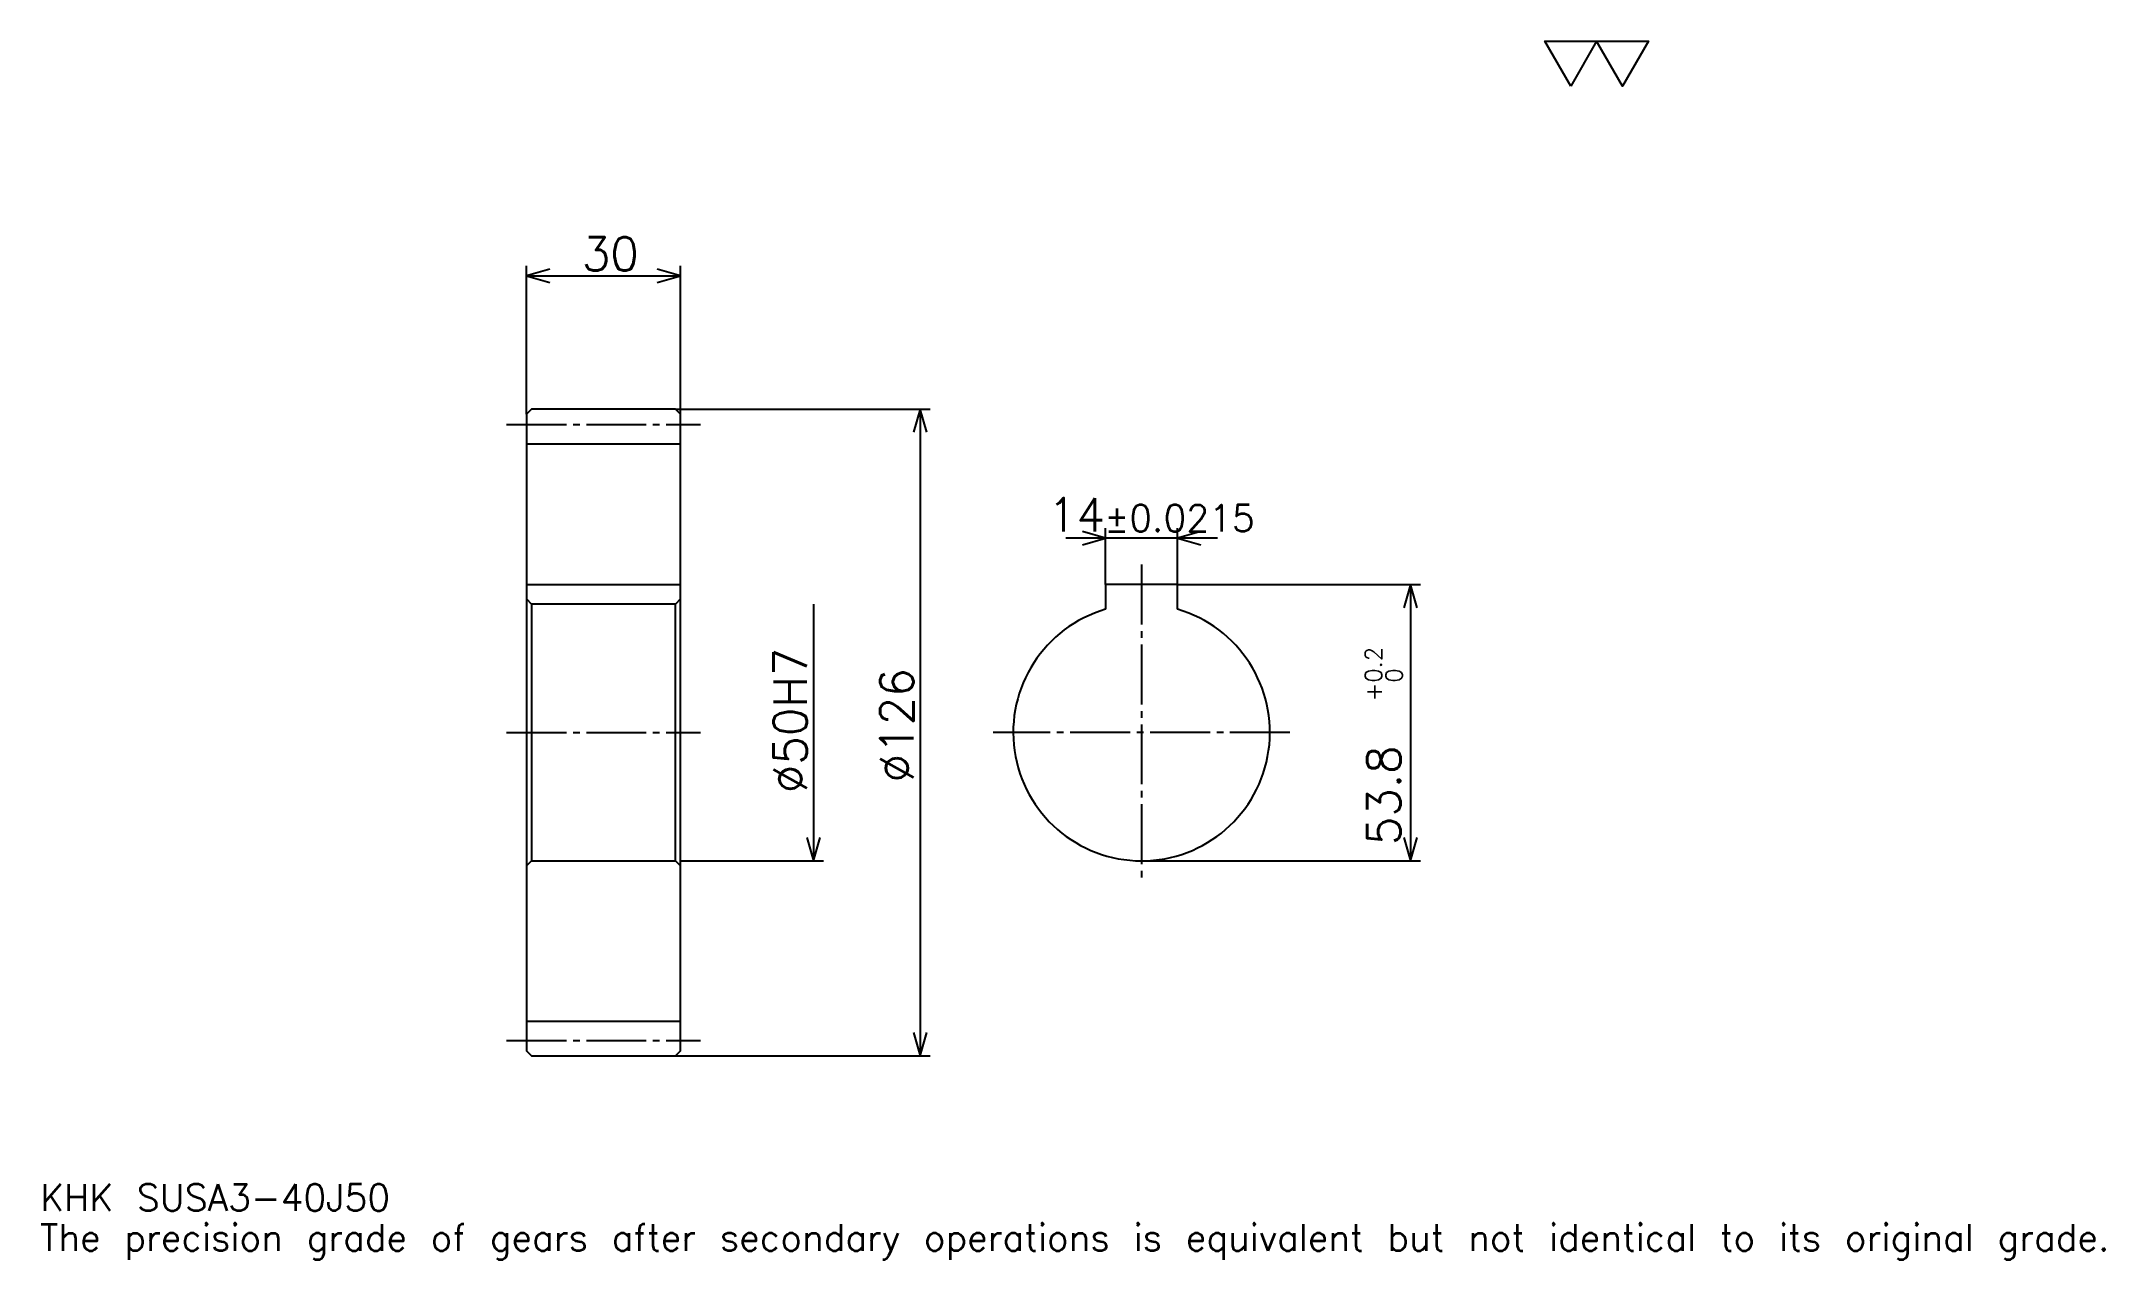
# Model space of a CAD drawing. Extents: x 13 to 415, y 5 to 242.
import ezdxf

# ---------------------------------------------------------------- set-up
doc = ezdxf.new("R2010")
doc.units = 0
doc.linetypes.add('DASHDOT', pattern=[15.554349, 11.665761, -1.296196, 1.296196, -1.296196])
doc.layers.get('0').update_dxf_attribs({"linetype": 'CONTINUOUS'})
doc.layers.add('DASHDOT', color=6, linetype='DASHDOT')
doc.styles.add('KANJI', font='TXT', dxfattribs={"bigfont": 'BIGFONT'})

msp = doc.modelspace()

# ---------------------------------------------------------------- linework, layer by layer
at = {"color": 5}
for p, q in [((107.692932, 170.449722), (107.692932, 198.317932)), ((137.692932, 170.449722), (137.692932, 198.317932)), ((107.692932, 196.373627), (137.692932, 196.373627)), ((107.692932, 169.449722), (107.692932, 170.449722)), ((136.692932, 170.449722), (137.692932, 170.449722)), ((137.692932, 170.449722), (186.300262, 170.449722)), ((137.692932, 169.449722), (137.692932, 170.449722)), ((184.355972, 170.449722), (184.355972, 44.449722)), ((242.279892, 145.32309), (212.72554, 145.32309)), ((220.502716, 136.249725), (220.502716, 147.26738)), ((234.502716, 136.249725), (234.502716, 147.26738)), ((234.502716, 136.249725), (281.813843, 136.249725)), ((279.869568, 136.249725), (279.869568, 82.449722)), ((163.616852, 132.449722), (163.616852, 82.449722)), ((137.692932, 82.449722), (165.561142, 82.449722)), ((227.502716, 82.449722), (281.813843, 82.449722)), ((136.692932, 44.449722), (137.692932, 44.449722)), ((137.692932, 44.449722), (186.300262, 44.449722))]:
    msp.add_line(p, q, dxfattribs=at)
at = {"color": 4}
for p, q in [((107.692932, 163.699722), (137.692932, 163.699722)), ((107.692932, 136.249725), (137.692932, 136.249725)), ((137.692932, 133.449722), (136.692932, 132.449722)), ((107.692932, 81.449722), (108.692932, 82.449722)), ((137.692932, 81.449722), (136.692932, 82.449722)), ((107.692932, 51.199722), (137.692932, 51.199722))]:
    msp.add_line(p, q, dxfattribs=at)
at = {"color": 7}
msp.add_lwpolyline([(311.086945, 233.315216), (306.031769, 242.077499), (326.252441, 242.077499), (321.197266, 233.315216), (316.14212, 242.077499), (311.086945, 233.315216)], dxfattribs=at)
at = {"color": 5}
for points in [[(112.229614, 197.66983), (107.692932, 196.373627), (112.229614, 195.077438)], [(133.15625, 195.077438), (137.692932, 196.373627), (133.15625, 197.66983)], [(185.652161, 165.91304), (184.355972, 170.449722), (183.059784, 165.91304)], [(215.966034, 144.026886), (220.502716, 145.32309), (215.966034, 146.619293)], [(239.039398, 146.619293), (234.502716, 145.32309), (239.039398, 144.026886)], [(281.165771, 131.713043), (279.869568, 136.249725), (278.573364, 131.713043)], [(162.320648, 86.986404), (163.616852, 82.449722), (164.91304, 86.986404)], [(278.573364, 86.986404), (279.869568, 82.449722), (281.165771, 86.986404)], [(183.059784, 48.986408), (184.355972, 44.449722), (185.652161, 48.986408)]]:
    msp.add_lwpolyline(points, dxfattribs=at)
at = {"color": 4}
for points in [[(107.692932, 81.449722), (107.692932, 45.449722), (108.692932, 44.449722), (136.692932, 44.449722), (137.692932, 45.449722), (137.692932, 169.449722), (136.692932, 170.449722), (108.692932, 170.449722), (107.692932, 169.449722), (107.692932, 81.449722)], [(107.692932, 133.449722), (108.692932, 132.449722), (108.692932, 82.449722), (136.692932, 82.449722), (136.692932, 132.449722), (108.692932, 132.449722)], [(234.502716, 131.449722), (234.502716, 136.249725), (220.502716, 136.249725), (220.502716, 131.449722)]]:
    msp.add_lwpolyline(points, dxfattribs=at)
msp.add_arc((227.502716, 107.449722), 25, 106.26020456, 73.73979544, dxfattribs=at)
at = {"layer": 'DASHDOT', "color": 7}
for p, q in [((103.804344, 167.449722), (141.581512, 167.449722)), ((227.502716, 140.138306), (227.502716, 78.561134)), ((103.804344, 107.449722), (141.581512, 107.449722)), ((256.391296, 107.449722), (198.614136, 107.449722)), ((103.804344, 47.449722), (141.581512, 47.449722))]:
    msp.add_line(p, q, dxfattribs=at)

# ---------------------------------------------------------------- texts
at = {"color": 7, "style": 'KANJI'}
for s, height, p in [('30', 6.480978, (118.480293, 197.410583)), ('14', 6.480978, (209.263962, 146.619293)), ('%%p0.0215', 5.184783, (220.216019, 146.619293)), ('KHK SUSA3-40J50', 5.184783, (12.961957, 14.258152)), ('The precision grade of gears after secondary operations is equivalent but not identical to its original grade.', 5.184783, (12.961957, 6.480978))]:
    msp.add_text(s, height=height, dxfattribs=at).set_placement(p)
for s, height, p in [('%%c50H7', 6.480978, (162.320648, 95.621933)), ('0.2', 3.240489, (274.295929, 117.171722)), ('%%c126', 6.480978, (183.059784, 97.728256)), ('+', 3.240489, (274.295929, 113.542374)), ('0', 3.240489, (278.314148, 117.171722)), ('53.8', 6.480978, (277.925293, 85.490128))]:
    msp.add_text(s, height=height, rotation=90, dxfattribs=at).set_placement(p)

doc.saveas('drawing.dxf')
